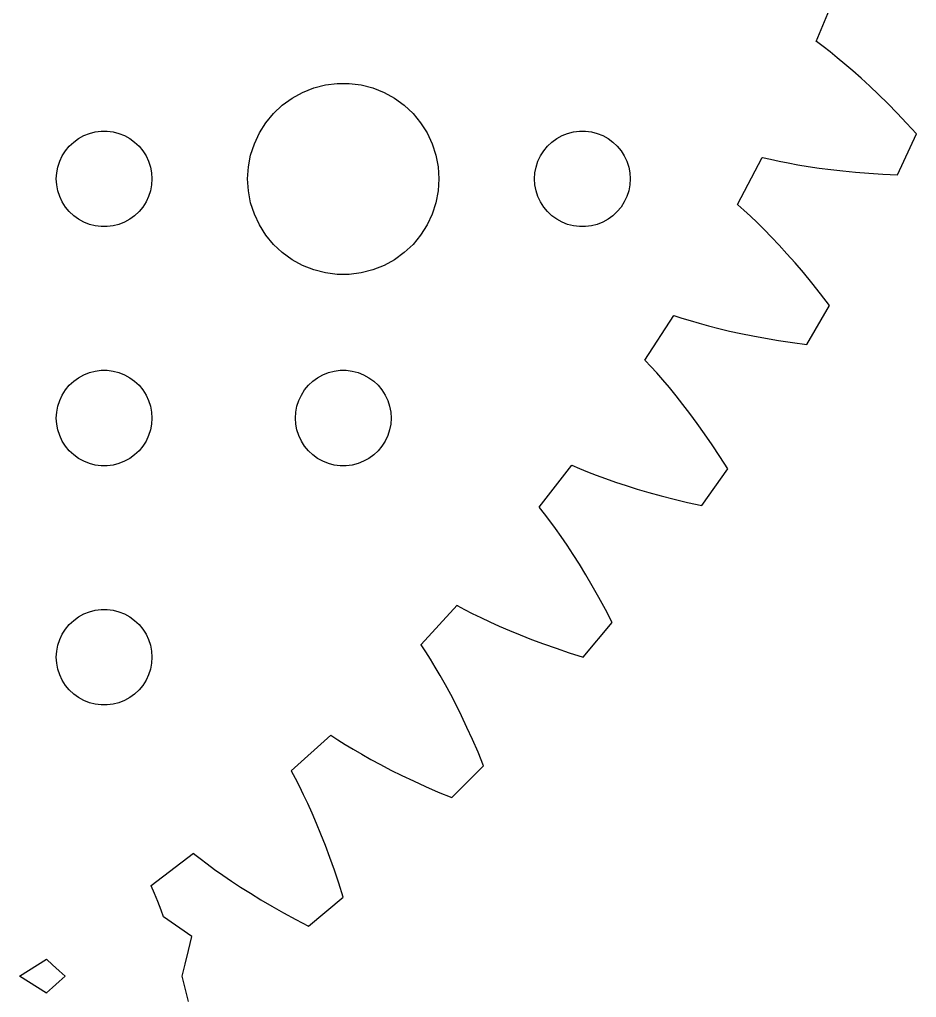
# Model space of a CAD drawing. Header units: metres. Extents: x -69 to 69, y 41 to 289.
# Drawn here: x 34.85 to 62.98, y 164.33 to 195 of the extents above; entities that cross this region are included whole.
import ezdxf

# ---------------------------------------------------------------- set-up
doc = ezdxf.new("R2010")
doc.units = ezdxf.units.M

msp = doc.modelspace()

# ---------------------------------------------------------------- linework, layer by layer
for p, q in [((59.8321, 194.312), (60.4747, 195.855)), ((59.8428, 194.307), (59.8321, 194.312)), ((60.0487, 194.153), (59.8428, 194.307)), ((60.2662, 193.985), (60.0487, 194.153)), ((60.4949, 193.801), (60.2662, 193.985)), ((60.7342, 193.602), (60.4949, 193.801)), ((60.9838, 193.388), (60.7342, 193.602)), ((61.2431, 193.157), (60.9838, 193.388)), ((44.0729, 192.853), (44.4379, 192.947)), ((44.4379, 192.947), (44.8116, 192.994)), ((44.8116, 192.994), (45.1884, 192.994)), ((45.1884, 192.994), (45.5621, 192.947)), ((45.5621, 192.947), (45.927, 192.853)), ((61.5117, 192.91), (61.2431, 193.157)), ((61.7891, 192.646), (61.5117, 192.91)), ((43.3925, 192.533), (43.7227, 192.714)), ((43.7227, 192.714), (44.0729, 192.853)), ((45.927, 192.853), (46.2773, 192.714)), ((46.2773, 192.714), (46.6075, 192.533)), ((62.0749, 192.365), (61.7891, 192.646)), ((42.8131, 192.054), (43.0877, 192.312)), ((43.0877, 192.312), (43.3925, 192.533)), ((46.6075, 192.533), (46.9123, 192.312)), ((46.9123, 192.312), (47.1869, 192.054)), ((62.3684, 192.066), (62.0749, 192.365)), ((42.5729, 191.763), (42.8131, 192.054)), ((47.1869, 192.054), (47.427, 191.763)), ((62.6693, 191.75), (62.3684, 192.066)), ((42.3711, 191.445), (42.5729, 191.763)), ((47.427, 191.763), (47.6289, 191.445)), ((62.9769, 191.415), (62.6693, 191.75)), ((36.6963, 191.266), (36.8613, 191.357)), ((36.8613, 191.357), (37.0365, 191.427)), ((37.0365, 191.427), (37.2189, 191.473)), ((37.2189, 191.473), (37.4058, 191.497)), ((37.4058, 191.497), (37.5942, 191.497)), ((37.5942, 191.497), (37.7811, 191.473)), ((37.7811, 191.473), (37.9635, 191.427)), ((37.9635, 191.427), (38.1387, 191.357)), ((38.1387, 191.357), (38.3037, 191.266)), ((42.2107, 191.104), (42.3711, 191.445)), ((47.6289, 191.445), (47.7893, 191.104)), ((51.6963, 191.266), (51.8613, 191.357)), ((51.8613, 191.357), (52.0365, 191.427)), ((52.0365, 191.427), (52.2189, 191.473)), ((52.2189, 191.473), (52.4058, 191.497)), ((52.4058, 191.497), (52.5942, 191.497)), ((52.5942, 191.497), (52.7811, 191.473)), ((52.7811, 191.473), (52.9635, 191.427)), ((52.9635, 191.427), (53.1387, 191.357)), ((53.1387, 191.357), (53.3037, 191.266)), ((62.3782, 190.131), (62.9769, 191.415)), ((36.4065, 191.027), (36.5439, 191.156)), ((36.5439, 191.156), (36.6963, 191.266)), ((38.3037, 191.266), (38.4561, 191.156)), ((38.4561, 191.156), (38.5934, 191.027)), ((42.0942, 190.746), (42.2107, 191.104)), ((47.7893, 191.104), (47.9057, 190.746)), ((51.4065, 191.027), (51.5439, 191.156)), ((51.5439, 191.156), (51.6963, 191.266)), ((53.3037, 191.266), (53.4561, 191.156)), ((53.4561, 191.156), (53.5934, 191.027)), ((36.1855, 190.723), (36.2865, 190.882)), ((36.2865, 190.882), (36.4065, 191.027)), ((38.5934, 191.027), (38.7135, 190.882)), ((38.7135, 190.882), (38.8145, 190.723)), ((42.0237, 190.376), (42.0942, 190.746)), ((47.9057, 190.746), (47.9763, 190.376)), ((51.1855, 190.723), (51.2865, 190.882)), ((51.2865, 190.882), (51.4065, 191.027)), ((53.5934, 191.027), (53.7135, 190.882)), ((53.7135, 190.882), (53.8145, 190.723)), ((36.0471, 190.373), (36.1053, 190.552)), ((36.1053, 190.552), (36.1855, 190.723)), ((38.8145, 190.723), (38.8947, 190.552)), ((38.8947, 190.552), (38.9529, 190.373)), ((51.0471, 190.373), (51.1053, 190.552)), ((51.1053, 190.552), (51.1855, 190.723)), ((53.8145, 190.723), (53.8947, 190.552)), ((53.8947, 190.552), (53.9529, 190.373)), ((57.3656, 189.195), (58.1403, 190.676)), ((58.1403, 190.676), (58.1478, 190.673)), ((58.1478, 190.673), (58.3983, 190.614)), ((58.3983, 190.614), (58.6674, 190.556)), ((58.6674, 190.556), (58.9549, 190.499)), ((58.9549, 190.499), (59.2611, 190.443)), ((59.2611, 190.443), (59.5858, 190.39)), ((36, 190), (36.0118, 190.188)), ((36.0118, 190.188), (36.0471, 190.373)), ((38.9529, 190.373), (38.9882, 190.188)), ((38.9882, 190.188), (39, 190)), ((42, 190), (42.0237, 190.376)), ((47.9763, 190.376), (48, 190)), ((51, 190), (51.0118, 190.188)), ((51.0118, 190.188), (51.0471, 190.373)), ((53.9529, 190.373), (53.9882, 190.188)), ((53.9882, 190.188), (54, 190)), ((59.5858, 190.39), (59.9291, 190.339)), ((59.9291, 190.339), (60.291, 190.292)), ((60.291, 190.292), (60.6715, 190.249)), ((60.6715, 190.249), (61.0706, 190.211)), ((61.0706, 190.211), (61.4881, 190.178)), ((61.4881, 190.178), (61.924, 190.151)), ((61.924, 190.151), (62.3782, 190.131)), ((36.0118, 189.812), (36, 190)), ((39, 190), (38.9882, 189.812)), ((42.0237, 189.624), (42, 190)), ((48, 190), (47.9763, 189.624)), ((51.0118, 189.812), (51, 190)), ((54, 190), (53.9882, 189.812)), ((36.0471, 189.627), (36.0118, 189.812)), ((36.1053, 189.448), (36.0471, 189.627)), ((38.9529, 189.627), (38.8947, 189.448)), ((38.9882, 189.812), (38.9529, 189.627)), ((42.0942, 189.254), (42.0237, 189.624)), ((47.9763, 189.624), (47.9057, 189.254)), ((51.0471, 189.627), (51.0118, 189.812)), ((51.1053, 189.448), (51.0471, 189.627)), ((53.9529, 189.627), (53.8947, 189.448)), ((53.9882, 189.812), (53.9529, 189.627)), ((36.1855, 189.277), (36.1053, 189.448)), ((36.2865, 189.118), (36.1855, 189.277)), ((38.8145, 189.277), (38.7135, 189.118)), ((38.8947, 189.448), (38.8145, 189.277)), ((42.2107, 188.896), (42.0942, 189.254)), ((47.9057, 189.254), (47.7893, 188.896)), ((51.1855, 189.277), (51.1053, 189.448)), ((51.2865, 189.118), (51.1855, 189.277)), ((53.8145, 189.277), (53.7135, 189.118)), ((53.8947, 189.448), (53.8145, 189.277)), ((36.4065, 188.973), (36.2865, 189.118)), ((36.5439, 188.844), (36.4065, 188.973)), ((38.5934, 188.973), (38.4561, 188.844)), ((38.7135, 189.118), (38.5934, 188.973)), ((51.4065, 188.973), (51.2865, 189.118)), ((51.5439, 188.844), (51.4065, 188.973)), ((53.5934, 188.973), (53.4561, 188.844)), ((53.7135, 189.118), (53.5934, 188.973)), ((57.3758, 189.19), (57.3656, 189.195)), ((57.5675, 189.018), (57.3758, 189.19)), ((57.7695, 188.831), (57.5675, 189.018)), ((36.6963, 188.734), (36.5439, 188.844)), ((36.8613, 188.643), (36.6963, 188.734)), ((37.0365, 188.573), (36.8613, 188.643)), ((38.1387, 188.643), (37.9635, 188.573)), ((38.3037, 188.734), (38.1387, 188.643)), ((38.4561, 188.844), (38.3037, 188.734)), ((42.3711, 188.555), (42.2107, 188.896)), ((47.7893, 188.896), (47.6289, 188.555)), ((51.6963, 188.734), (51.5439, 188.844)), ((51.8613, 188.643), (51.6963, 188.734)), ((52.0365, 188.573), (51.8613, 188.643)), ((53.1387, 188.643), (52.9635, 188.573)), ((53.3037, 188.734), (53.1387, 188.643)), ((53.4561, 188.844), (53.3037, 188.734)), ((57.9813, 188.628), (57.7695, 188.831)), ((58.2024, 188.409), (57.9813, 188.628)), ((37.2189, 188.527), (37.0365, 188.573)), ((37.4058, 188.503), (37.2189, 188.527)), ((37.5942, 188.503), (37.4058, 188.503)), ((37.7811, 188.527), (37.5942, 188.503)), ((37.9635, 188.573), (37.7811, 188.527)), ((42.5729, 188.237), (42.3711, 188.555)), ((47.6289, 188.555), (47.427, 188.237)), ((52.2189, 188.527), (52.0365, 188.573)), ((52.4058, 188.503), (52.2189, 188.527)), ((52.5942, 188.503), (52.4058, 188.503)), ((52.7811, 188.527), (52.5942, 188.503)), ((52.9635, 188.573), (52.7811, 188.527)), ((58.4323, 188.174), (58.2024, 188.409)), ((42.8131, 187.946), (42.5729, 188.237)), ((47.427, 188.237), (47.1869, 187.946)), ((58.6705, 187.922), (58.4323, 188.174)), ((43.0877, 187.688), (42.8131, 187.946)), ((43.3925, 187.467), (43.0877, 187.688)), ((46.9123, 187.688), (46.6075, 187.467)), ((47.1869, 187.946), (46.9123, 187.688)), ((58.9166, 187.652), (58.6705, 187.922)), ((43.7227, 187.286), (43.3925, 187.467)), ((46.6075, 187.467), (46.2773, 187.286)), ((59.17, 187.365), (58.9166, 187.652)), ((44.0729, 187.147), (43.7227, 187.286)), ((44.4379, 187.053), (44.0729, 187.147)), ((45.927, 187.147), (45.5621, 187.053)), ((46.2773, 187.286), (45.927, 187.147)), ((59.4301, 187.06), (59.17, 187.365)), ((44.8116, 187.006), (44.4379, 187.053)), ((45.1884, 187.006), (44.8116, 187.006)), ((45.5621, 187.053), (45.1884, 187.006)), ((59.6965, 186.737), (59.4301, 187.06)), ((59.9686, 186.395), (59.6965, 186.737)), ((60.2459, 186.035), (59.9686, 186.395)), ((59.5376, 184.808), (60.2459, 186.035)), ((54.4625, 184.313), (55.3633, 185.721)), ((55.3633, 185.721), (55.3705, 185.716)), ((55.3705, 185.716), (55.615, 185.636)), ((55.615, 185.636), (55.8779, 185.555)), ((55.8779, 185.555), (56.1594, 185.473)), ((56.1594, 185.473), (56.4595, 185.391)), ((56.4595, 185.391), (56.7783, 185.309)), ((56.7783, 185.309), (57.116, 185.229)), ((57.116, 185.229), (57.4724, 185.151)), ((57.4724, 185.151), (57.8477, 185.075)), ((57.8477, 185.075), (58.2419, 185.002)), ((58.2419, 185.002), (58.655, 184.933)), ((58.655, 184.933), (59.0869, 184.868)), ((59.0869, 184.868), (59.5376, 184.808)), ((54.4722, 184.306), (54.4625, 184.313)), ((54.6482, 184.119), (54.4722, 184.306)), ((37.2189, 183.973), (37.4058, 183.997)), ((37.4058, 183.997), (37.5942, 183.997)), ((37.5942, 183.997), (37.7811, 183.973)), ((44.7189, 183.973), (44.9058, 183.997)), ((44.9058, 183.997), (45.0942, 183.997)), ((45.0942, 183.997), (45.2811, 183.973)), ((54.8331, 183.915), (54.6482, 184.119)), ((36.5439, 183.656), (36.6963, 183.766)), ((36.6963, 183.766), (36.8613, 183.857)), ((36.8613, 183.857), (37.0365, 183.927)), ((37.0365, 183.927), (37.2189, 183.973)), ((37.7811, 183.973), (37.9635, 183.927)), ((37.9635, 183.927), (38.1387, 183.857)), ((38.1387, 183.857), (38.3037, 183.766)), ((38.3037, 183.766), (38.4561, 183.656)), ((44.0439, 183.656), (44.1963, 183.766)), ((44.1963, 183.766), (44.3613, 183.857)), ((44.3613, 183.857), (44.5365, 183.927)), ((44.5365, 183.927), (44.7189, 183.973)), ((45.2811, 183.973), (45.4635, 183.927)), ((45.4635, 183.927), (45.6387, 183.857)), ((45.6387, 183.857), (45.8037, 183.766)), ((45.8037, 183.766), (45.9561, 183.656)), ((55.0264, 183.694), (54.8331, 183.915)), ((55.2276, 183.457), (55.0264, 183.694)), ((36.1855, 183.223), (36.2865, 183.382)), ((36.2865, 183.382), (36.4065, 183.527)), ((36.4065, 183.527), (36.5439, 183.656)), ((38.4561, 183.656), (38.5934, 183.527)), ((38.5934, 183.527), (38.7135, 183.382)), ((38.7135, 183.382), (38.8145, 183.223)), ((43.6855, 183.223), (43.7865, 183.382)), ((43.7865, 183.382), (43.9065, 183.527)), ((43.9065, 183.527), (44.0439, 183.656)), ((45.9561, 183.656), (46.0934, 183.527)), ((46.0934, 183.527), (46.2135, 183.382)), ((46.2135, 183.382), (46.3145, 183.223)), ((55.4361, 183.202), (55.2276, 183.457)), ((36.1053, 183.052), (36.1855, 183.223)), ((38.8145, 183.223), (38.8947, 183.052)), ((43.6053, 183.052), (43.6855, 183.223)), ((46.3145, 183.223), (46.3947, 183.052)), ((55.6515, 182.93), (55.4361, 183.202)), ((36.0118, 182.688), (36.0471, 182.873)), ((36.0471, 182.873), (36.1053, 183.052)), ((38.8947, 183.052), (38.9529, 182.873)), ((38.9529, 182.873), (38.9882, 182.688)), ((43.5118, 182.688), (43.5471, 182.873)), ((43.5471, 182.873), (43.6053, 183.052)), ((46.3947, 183.052), (46.4529, 182.873)), ((46.4529, 182.873), (46.4882, 182.688)), ((55.8731, 182.64), (55.6515, 182.93)), ((36, 182.5), (36.0118, 182.688)), ((36.0118, 182.312), (36, 182.5)), ((38.9882, 182.688), (39, 182.5)), ((39, 182.5), (38.9882, 182.312)), ((43.5, 182.5), (43.5118, 182.688)), ((43.5118, 182.312), (43.5, 182.5)), ((46.4882, 182.688), (46.5, 182.5)), ((46.5, 182.5), (46.4882, 182.312)), ((56.1005, 182.332), (55.8731, 182.64)), ((36.0471, 182.127), (36.0118, 182.312)), ((38.9882, 182.312), (38.9529, 182.127)), ((43.5471, 182.127), (43.5118, 182.312)), ((46.4882, 182.312), (46.4529, 182.127)), ((56.3331, 182.006), (56.1005, 182.332)), ((36.1053, 181.948), (36.0471, 182.127)), ((36.1855, 181.777), (36.1053, 181.948)), ((38.8947, 181.948), (38.8145, 181.777)), ((38.9529, 182.127), (38.8947, 181.948)), ((43.6053, 181.948), (43.5471, 182.127)), ((43.6855, 181.777), (43.6053, 181.948)), ((46.3947, 181.948), (46.3145, 181.777)), ((46.4529, 182.127), (46.3947, 181.948)), ((56.5703, 181.661), (56.3331, 182.006)), ((36.2865, 181.618), (36.1855, 181.777)), ((36.4065, 181.473), (36.2865, 181.618)), ((38.7135, 181.618), (38.5934, 181.473)), ((38.8145, 181.777), (38.7135, 181.618)), ((43.7865, 181.618), (43.6855, 181.777)), ((43.9065, 181.473), (43.7865, 181.618)), ((46.2135, 181.618), (46.0934, 181.473)), ((46.3145, 181.777), (46.2135, 181.618)), ((56.8116, 181.297), (56.5703, 181.661)), ((36.5439, 181.344), (36.4065, 181.473)), ((36.6963, 181.234), (36.5439, 181.344)), ((38.4561, 181.344), (38.3037, 181.234)), ((38.5934, 181.473), (38.4561, 181.344)), ((44.0439, 181.344), (43.9065, 181.473)), ((44.1963, 181.234), (44.0439, 181.344)), ((45.9561, 181.344), (45.8037, 181.234)), ((46.0934, 181.473), (45.9561, 181.344)), ((57.0564, 180.913), (56.8116, 181.297)), ((36.8613, 181.143), (36.6963, 181.234)), ((37.0365, 181.073), (36.8613, 181.143)), ((37.2189, 181.027), (37.0365, 181.073)), ((37.4058, 181.003), (37.2189, 181.027)), ((37.5942, 181.003), (37.4058, 181.003)), ((37.7811, 181.027), (37.5942, 181.003)), ((37.9635, 181.073), (37.7811, 181.027)), ((38.1387, 181.143), (37.9635, 181.073)), ((38.3037, 181.234), (38.1387, 181.143)), ((44.3613, 181.143), (44.1963, 181.234)), ((44.5365, 181.073), (44.3613, 181.143)), ((44.7189, 181.027), (44.5365, 181.073)), ((44.9058, 181.003), (44.7189, 181.027)), ((45.0942, 181.003), (44.9058, 181.003)), ((45.2811, 181.027), (45.0942, 181.003)), ((45.4635, 181.073), (45.2811, 181.027)), ((45.6387, 181.143), (45.4635, 181.073)), ((45.8037, 181.234), (45.6387, 181.143)), ((51.1449, 179.702), (52.165, 181.026)), ((52.165, 181.026), (52.1718, 181.021)), ((52.1718, 181.021), (52.4083, 180.92)), ((52.4083, 180.92), (52.6631, 180.816)), ((52.6631, 180.816), (52.9364, 180.709)), ((52.9364, 180.709), (53.2282, 180.602)), ((56.2438, 179.753), (57.0564, 180.913)), ((53.2282, 180.602), (53.5388, 180.493)), ((53.5388, 180.493), (53.8681, 180.383)), ((53.8681, 180.383), (54.2164, 180.274)), ((54.2164, 180.274), (54.5837, 180.166)), ((54.5837, 180.166), (54.97, 180.059)), ((54.97, 180.059), (55.3755, 179.954)), ((51.154, 179.694), (51.1449, 179.702)), ((55.3755, 179.954), (55.8001, 179.852)), ((55.8001, 179.852), (56.2438, 179.753)), ((51.313, 179.492), (51.154, 179.694)), ((51.4794, 179.273), (51.313, 179.492)), ((51.6528, 179.037), (51.4794, 179.273)), ((51.8325, 178.783), (51.6528, 179.037)), ((52.0181, 178.511), (51.8325, 178.783)), ((52.2088, 178.221), (52.0181, 178.511)), ((52.4044, 177.913), (52.2088, 178.221)), ((52.604, 177.586), (52.4044, 177.913)), ((52.8073, 177.241), (52.604, 177.586)), ((53.0135, 176.876), (52.8073, 177.241)), ((53.2222, 176.492), (53.0135, 176.876)), ((36.6963, 176.266), (36.8613, 176.357)), ((36.8613, 176.357), (37.0365, 176.427)), ((37.0365, 176.427), (37.2189, 176.473)), ((37.2189, 176.473), (37.4058, 176.497)), ((37.4058, 176.497), (37.5942, 176.497)), ((37.5942, 176.497), (37.7811, 176.473)), ((37.7811, 176.473), (37.9635, 176.427)), ((37.9635, 176.427), (38.1387, 176.357)), ((38.1387, 176.357), (38.3037, 176.266)), ((47.438, 175.397), (48.5697, 176.628)), ((48.5697, 176.628), (48.576, 176.622)), ((48.576, 176.622), (48.8028, 176.501)), ((48.8028, 176.501), (49.0476, 176.375)), ((49.0476, 176.375), (49.3106, 176.245)), ((53.4326, 176.089), (53.2222, 176.492)), ((36.2865, 175.882), (36.4065, 176.027)), ((36.4065, 176.027), (36.5439, 176.156)), ((36.5439, 176.156), (36.6963, 176.266)), ((38.3037, 176.266), (38.4561, 176.156)), ((38.4561, 176.156), (38.5934, 176.027)), ((38.5934, 176.027), (38.7135, 175.882)), ((49.3106, 176.245), (49.5919, 176.112)), ((49.5919, 176.112), (49.8918, 175.977)), ((52.522, 175.004), (53.4326, 176.089)), ((36.1053, 175.552), (36.1855, 175.723)), ((36.1855, 175.723), (36.2865, 175.882)), ((38.7135, 175.882), (38.8145, 175.723)), ((38.8145, 175.723), (38.8947, 175.552)), ((49.8918, 175.977), (50.2103, 175.839)), ((50.2103, 175.839), (50.5478, 175.7)), ((36.0471, 175.373), (36.1053, 175.552)), ((38.8947, 175.552), (38.9529, 175.373)), ((50.5478, 175.7), (50.9042, 175.56)), ((50.9042, 175.56), (51.2798, 175.42)), ((51.2798, 175.42), (51.6745, 175.28)), ((36, 175), (36.0118, 175.188)), ((36.0118, 175.188), (36.0471, 175.373)), ((38.9529, 175.373), (38.9882, 175.188)), ((38.9882, 175.188), (39, 175)), ((47.4464, 175.389), (47.438, 175.397)), ((47.5872, 175.174), (47.4464, 175.389)), ((47.7339, 174.941), (47.5872, 175.174)), ((51.6745, 175.28), (52.0886, 175.141)), ((52.0886, 175.141), (52.522, 175.004)), ((36.0118, 174.812), (36, 175)), ((36.0471, 174.627), (36.0118, 174.812)), ((38.9882, 174.812), (38.9529, 174.627)), ((39, 175), (38.9882, 174.812)), ((47.886, 174.691), (47.7339, 174.941)), ((36.1053, 174.448), (36.0471, 174.627)), ((38.9529, 174.627), (38.8947, 174.448)), ((48.0429, 174.422), (47.886, 174.691)), ((36.1855, 174.277), (36.1053, 174.448)), ((36.2865, 174.118), (36.1855, 174.277)), ((38.8145, 174.277), (38.7135, 174.118)), ((38.8947, 174.448), (38.8145, 174.277)), ((48.2041, 174.135), (48.0429, 174.422)), ((36.4065, 173.973), (36.2865, 174.118)), ((36.5439, 173.844), (36.4065, 173.973)), ((38.5934, 173.973), (38.4561, 173.844)), ((38.7135, 174.118), (38.5934, 173.973)), ((48.3689, 173.83), (48.2041, 174.135)), ((36.6963, 173.734), (36.5439, 173.844)), ((36.8613, 173.643), (36.6963, 173.734)), ((37.0365, 173.573), (36.8613, 173.643)), ((37.2189, 173.527), (37.0365, 173.573)), ((37.9635, 173.573), (37.7811, 173.527)), ((38.1387, 173.643), (37.9635, 173.573)), ((38.3037, 173.734), (38.1387, 173.643)), ((38.4561, 173.844), (38.3037, 173.734)), ((48.5368, 173.506), (48.3689, 173.83)), ((37.4058, 173.503), (37.2189, 173.527)), ((37.5942, 173.503), (37.4058, 173.503)), ((37.7811, 173.527), (37.5942, 173.503)), ((48.7072, 173.163), (48.5368, 173.506)), ((48.8796, 172.801), (48.7072, 173.163)), ((49.0533, 172.42), (48.8796, 172.801)), ((43.3701, 171.433), (44.6047, 172.56)), ((44.6047, 172.56), (44.6105, 172.554)), ((44.6105, 172.554), (44.8259, 172.413)), ((44.8259, 172.413), (45.0588, 172.266)), ((49.2277, 172.019), (49.0533, 172.42)), ((45.0588, 172.266), (45.3094, 172.114)), ((45.3094, 172.114), (45.5781, 171.957)), ((45.5781, 171.957), (45.865, 171.796)), ((45.865, 171.796), (46.1704, 171.631)), ((49.4023, 171.599), (49.2277, 172.019)), ((43.3778, 171.424), (43.3701, 171.433)), ((43.4993, 171.197), (43.3778, 171.424)), ((46.1704, 171.631), (46.4944, 171.463)), ((46.4944, 171.463), (46.8373, 171.293)), ((48.4005, 170.598), (49.4023, 171.599)), ((43.6252, 170.952), (43.4993, 171.197)), ((46.8373, 171.293), (47.1992, 171.12)), ((47.1992, 171.12), (47.5803, 170.947)), ((43.7548, 170.689), (43.6252, 170.952)), ((47.5803, 170.947), (47.9807, 170.772)), ((43.8877, 170.408), (43.7548, 170.689)), ((47.9807, 170.772), (48.4005, 170.598)), ((44.0232, 170.108), (43.8877, 170.408)), ((44.1608, 169.79), (44.0232, 170.108)), ((44.2999, 169.452), (44.1608, 169.79)), ((44.4397, 169.096), (44.2999, 169.452)), ((44.5799, 168.72), (44.4397, 169.096)), ((38.9722, 167.837), (40.3003, 168.853)), ((40.3003, 168.853), (40.3055, 168.846)), ((40.3055, 168.846), (40.5078, 168.687)), ((40.5078, 168.687), (40.727, 168.521)), ((44.7197, 168.325), (44.5799, 168.72)), ((40.727, 168.521), (40.9635, 168.347)), ((40.9635, 168.347), (41.2175, 168.167)), ((41.2175, 168.167), (41.4892, 167.982)), ((44.8586, 167.911), (44.7197, 168.325)), ((38.9791, 167.828), (38.9722, 167.837)), ((39.0803, 167.592), (38.9791, 167.828)), ((41.4892, 167.982), (41.7791, 167.791)), ((41.7791, 167.791), (42.0872, 167.596)), ((44.9959, 167.478), (44.8586, 167.911)), ((39.1844, 167.337), (39.0803, 167.592)), ((42.0872, 167.596), (42.414, 167.396)), ((43.9107, 166.567), (44.9959, 167.478)), ((39.2906, 167.064), (39.1844, 167.337)), ((42.414, 167.396), (42.7595, 167.193)), ((42.7595, 167.193), (43.124, 166.986)), ((39.3654, 166.861), (39.2906, 167.064)), ((40.2471, 166.244), (39.3654, 166.861)), ((43.124, 166.986), (43.5076, 166.778)), ((43.5076, 166.778), (43.9107, 166.567)), ((40.1481, 165.8), (40.2471, 166.244)), ((40.0458, 165.375), (40.1481, 165.8)), ((34.8466, 165), (35.6891, 165.535)), ((35.6891, 165.535), (35.6938, 165.528)), ((35.6938, 165.528), (35.8814, 165.352)), ((35.8814, 165.352), (36.0853, 165.167)), ((39.9487, 165), (40.0458, 165.375)), ((35.6875, 164.462), (34.8466, 165)), ((36.0853, 165.167), (36.2756, 165)), ((36.2756, 165), (36.0853, 164.833)), ((40.0458, 164.625), (39.9487, 165)), ((36.0853, 164.833), (35.8814, 164.648)), ((35.6938, 164.472), (35.6875, 164.462)), ((35.8814, 164.648), (35.6938, 164.472)), ((40.1481, 164.2), (40.0458, 164.625))]:
    msp.add_line(p, q)

doc.saveas('drawing.dxf')
